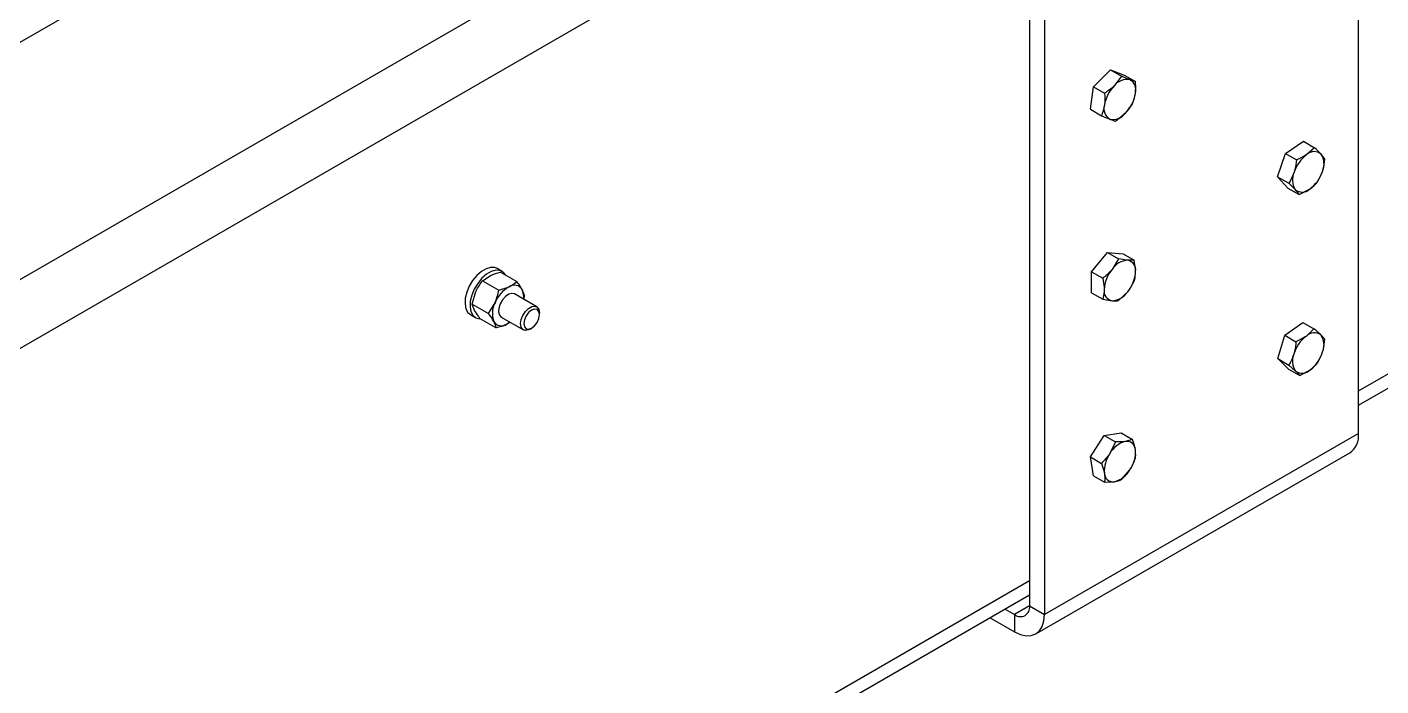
# Model space of a CAD drawing. Header units: metres. Extents: x 0 to 21025, y 0 to 14850.
# Drawn here: x 12881.9 to 13186.9, y 5017.3 to 5165.9 of the extents above; entities that cross this region are included whole.
import ezdxf

# ---------------------------------------------------------------- set-up
doc = ezdxf.new("R2010")
doc.units = ezdxf.units.M
doc.header["$LTSCALE"] = 25
doc.layers.add('SL4', color=4, linetype='Continuous')

msp = doc.modelspace()

# ---------------------------------------------------------------- linework, layer by layer
at = {"layer": 'SL4'}
for p, q in [((13181.857, 5083.822), (14048.213, 5583.958)), ((13181.857, 5080.6), (14048.213, 5580.736)), ((12149.854, 4740.748), (13086.753, 5281.608)), ((13181.857, 5074.22), (13181.857, 5261.402)), ((12196.152, 4714.021), (13133.051, 5254.881)), ((13139.786, 5243.215), (12202.887, 4702.355)), ((13107.779, 5222.525), (13107.779, 5035.344)), ((13111.146, 5220.581), (13111.146, 5033.4)), ((13122.148, 5152.372), (13125.977, 5156.218)), ((13125.977, 5156.218), (13128.489, 5154.768)), ((13125.977, 5156.218), (13129.118, 5155.02)), ((13128.489, 5154.768), (13126.89, 5152.662)), ((13129.118, 5155.02), (13131.63, 5153.569)), ((13121.46, 5147.328), (13122.148, 5152.372)), ((13122.148, 5152.372), (13124.66, 5150.922)), ((13131.63, 5153.569), (13130.375, 5153.986)), ((13121.46, 5147.328), (13123.972, 5145.878)), ((13123.972, 5145.878), (13125.858, 5145.096)), ((13127.113, 5144.679), (13129.343, 5146.42)), ((13165.401, 5137.387), (13169.47, 5140.109)), ((13169.47, 5140.109), (13171.983, 5138.658)), ((13163.645, 5132.117), (13165.401, 5137.387)), ((13165.401, 5137.387), (13167.913, 5135.936)), ((13171.983, 5138.658), (13170.264, 5137.115)), ((13174.297, 5136.111), (13173.456, 5137.202)), ((13163.645, 5132.117), (13166.158, 5130.667)), ((13165.96, 5129.57), (13163.645, 5132.117)), ((13166.158, 5130.667), (13167.631, 5129.211)), ((13165.96, 5129.57), (13168.472, 5128.119)), ((13168.472, 5128.119), (13170.823, 5129.298)), ((13121.753, 5110.663), (13125.289, 5115.061)), ((13125.289, 5115.061), (13127.801, 5113.611)), ((13125.289, 5115.061), (13128.824, 5114.745)), ((13128.824, 5114.745), (13131.337, 5113.295)), ((13127.801, 5113.611), (13126.349, 5111.229)), ((13131.337, 5113.295), (13129.885, 5113.27)), ((12984.51, 5108.635), (12986.229, 5109.806)), ((12988.949, 5110.771), (12987.818, 5111.424)), ((12988.58, 5110.612), (12992.262, 5108.486)), ((13121.753, 5110.663), (13124.266, 5109.213)), ((13121.753, 5105.949), (13121.753, 5110.663)), ((12982.196, 5103.416), (12983.037, 5106.208)), ((12984.51, 5108.635), (12988.192, 5106.51)), ((12988.192, 5106.51), (12990.543, 5107.316)), ((12996.737, 5102.811), (12991.763, 5105.683)), ((13121.753, 5105.949), (13124.266, 5104.498)), ((13127.801, 5104.182), (13129.885, 5106.199)), ((12982.196, 5103.416), (12985.877, 5101.29)), ((12985.877, 5101.29), (12987.35, 5103.718)), ((12994.017, 5105.243), (12993.796, 5104.509)), ((13124.266, 5104.498), (13126.349, 5104.158)), ((12981.818, 5101.031), (12982.95, 5100.378)), ((12983.951, 5100.173), (12987.633, 5098.047)), ((12988.763, 5100.486), (12993.738, 5097.615)), ((12997.359, 5101.029), (12997.359, 5101.437)), ((12990.721, 5099.356), (12989.983, 5098.853)), ((12995.238, 5097.763), (12995.591, 5097.967)), ((13165.265, 5096.37), (13169.319, 5099.273)), ((13169.319, 5099.273), (13171.831, 5097.823)), ((13171.831, 5097.823), (13170.12, 5096.189)), ((13174.281, 5095.465), (13173.372, 5096.462)), ((13163.662, 5091.108), (13165.265, 5096.37)), ((13165.265, 5096.37), (13167.778, 5094.919)), ((13163.662, 5091.108), (13166.174, 5089.658)), ((13166.111, 5088.751), (13163.662, 5091.108)), ((13166.111, 5088.751), (13168.624, 5087.301)), ((13166.174, 5089.658), (13167.715, 5088.297)), ((13168.624, 5087.301), (13170.966, 5088.57)), ((13181.857, 5074.22), (13111.146, 5033.4)), ((13121.46, 5068.945), (13124.601, 5073.77)), ((13124.601, 5073.77), (13128.43, 5074.345)), ((13124.601, 5073.77), (13127.113, 5072.319)), ((13127.113, 5072.319), (13125.858, 5069.725)), ((13128.43, 5074.345), (13130.942, 5072.894)), ((13130.942, 5072.894), (13129.343, 5072.424)), ((13109.173, 5029.039), (13179.884, 5069.859)), ((13121.46, 5068.945), (13123.972, 5067.494)), ((13122.148, 5064.695), (13121.46, 5068.945)), ((13128.489, 5063.82), (13130.375, 5066.05)), ((13122.148, 5064.695), (13124.66, 5063.245)), ((13124.66, 5063.245), (13126.89, 5063.35)), ((12241.423, 4540.92), (13107.779, 5041.057)), ((12241.423, 4537.698), (13107.779, 5037.835)), ((13098.885, 5032.701), (13104.411, 5029.51)), ((13102.253, 5034.645), (13104.411, 5033.399)), ((13107.779, 5035.343), (13104.411, 5033.399)), ((13104.411, 5033.399), (13104.411, 5029.51)), ((13107.779, 5035.344), (13111.146, 5033.4))]:
    msp.add_line(p, q, dxfattribs=at)
at = {"layer": 'SL4', "flags": 128}
for points in [[(12987.818, 5111.424), (12987.296, 5111.635), (12986.362, 5111.682), (12985.331, 5111.387), (12984.267, 5110.767), (12983.238, 5109.862), (12982.309, 5108.729), (12981.537, 5107.439), (12980.971, 5106.072), (12980.647, 5104.715), (12980.585, 5103.454), (12980.789, 5102.366), (12981.247, 5101.521), (12981.818, 5101.031)], [(12989.78, 5109.892), (12989.206, 5110.595), (12988.427, 5110.982), (12987.493, 5111.029), (12986.462, 5110.734), (12985.398, 5110.114), (12984.37, 5109.209), (12983.44, 5108.076), (12982.668, 5106.786), (12982.102, 5105.419), (12981.778, 5104.062), (12981.717, 5102.801), (12981.921, 5101.713), (12982.378, 5100.868), (12983.06, 5100.319), (12983.923, 5100.1), (12984.081, 5100.097)], [(12991.763, 5105.683), (12991.751, 5105.689), (12991.144, 5105.821), (12990.431, 5105.623), (12989.697, 5105.119), (12989.032, 5104.369), (12988.515, 5103.464), (12988.21, 5102.514), (12988.151, 5101.632), (12988.348, 5100.926), (12988.763, 5100.486)], [(12995.238, 5097.763), (12994.869, 5097.588), (12994.177, 5097.479), (12993.612, 5097.7), (12993.244, 5098.224), (12993.116, 5098.988), (12993.244, 5099.9), (12993.612, 5100.849), (12994.177, 5101.722), (12994.869, 5102.412), (12995.606, 5102.838), (12996.298, 5102.946), (12996.862, 5102.725), (12997.231, 5102.201), (12997.359, 5101.437), (12997.359, 5101.437)], [(12997.359, 5101.029), (12997.224, 5101.733), (12996.841, 5102.174), (12996.268, 5102.285), (12995.591, 5102.05), (12994.915, 5101.504), (12994.341, 5100.73), (12993.958, 5099.847), (12993.823, 5098.988), (12993.958, 5098.285), (12994.341, 5097.844), (12994.915, 5097.732), (12995.591, 5097.967), (12996.268, 5098.513), (12996.841, 5099.287), (12997.224, 5100.17), (12997.359, 5101.029)], [(12990.763, 5099.332), (12990.446, 5099.113), (12989.983, 5098.853)], [(13104.411, 5029.51), (13105.725, 5028.901), (13106.989, 5028.614), (13108.153, 5028.661), (13109.174, 5029.039), (13110.011, 5029.734), (13110.634, 5030.719), (13111.017, 5031.957), (13111.146, 5033.4)]]:
    msp.add_lwpolyline(points, dxfattribs=at)
at = {"layer": 'SL4'}
for centre, radius, start, end in [((13132.671, 5146.929), 8.142, 135.23494, 170.89443), ((13129.708, 5150.493), 3.556, 79.19049, 142.40865), ((13129.013, 5151.649), 2.705, 343.14459, 59.76087), ((13123.563, 5152.153), 8.142, 315.23494, 350.89443), ((13127.221, 5147.433), 2.705, 163.14459, 239.76087), ((13126.525, 5148.59), 3.556, 259.19049, 322.40865), ((13174.909, 5130.67), 7.944, 125.78095, 162.04437), ((13171.909, 5135.365), 2.402, 49.90386, 133.23106), ((13170.034, 5134.993), 4.073, 335.33432, 32.84794), ((13171.052, 5131.42), 4.073, 155.33432, 212.84794), ((13166.178, 5135.743), 7.944, 305.78095, 342.04437), ((13169.178, 5131.048), 2.402, 229.90386, 313.23106), ((13130.158, 5108.715), 4.564, 93.42954, 146.56509), ((13129.482, 5111.109), 2.199, 350.74812, 79.45322), ((13132.248, 5106.32), 7.674, 140.22793, 177.36071), ((13123.986, 5111.109), 7.674, 320.22793, 357.36071), ((12994.12, 5100.927), 7.323, 119.24856, 157.59608), ((12991.699, 5105.622), 2.051, 31.14447, 124.32464), ((12990.005, 5105.09), 3.8, 351.49088, 24.77868), ((13126.752, 5106.32), 2.199, 170.74812, 259.45322), ((13126.076, 5108.714), 4.564, 273.42954, 326.56509), ((12991.819, 5101.298), 5.081, 151.55849, 200.88152), ((12988.827, 5100.547), 2.051, 211.14447, 304.32464), ((13171.908, 5094.399), 2.529, 54.63295, 134.97274), ((13170.284, 5094.191), 3.833, 336.33613, 36.33395), ((13175, 5089.787), 8.049, 127.31434, 163.25507), ((13170.803, 5090.568), 3.833, 156.33613, 216.33395), ((13166.087, 5094.972), 8.049, 307.31434, 343.25507), ((13169.179, 5090.359), 2.529, 234.63295, 314.97274), ((13130.807, 5066.937), 5.679, 104.92894, 150.60235), ((13129.654, 5070.5), 1.95, 2.5677, 99.17388), ((13177.326, 5073.643), 4.567, 304.05635, 7.25583), ((13131.448, 5065.779), 6.842, 144.78501, 184.96212), ((13124.786, 5069.995), 6.842, 324.78501, 4.96212), ((13125.427, 5068.838), 5.679, 284.92894, 330.60235), ((13126.58, 5065.275), 1.95, 182.5677, 279.17388), ((13105.726, 5035.011), 2.08, 230.79671, 9.21404)]:
    msp.add_arc(centre, radius, start, end, dxfattribs=at)
for points, knots in [([(13130.375, 5153.986), (13130.338, 5154.001), (13129.803, 5154.205), (13129.122, 5154.497), (13128.489, 5154.768)], [0, 0, 0, 0, 0.0702006, 1, 1, 1, 1]), ([(13126.89, 5152.662), (13126.845, 5152.617), (13126.194, 5151.97), (13125.399, 5151.427), (13124.66, 5150.922)], [0, 0, 0, 0, 0.0702006, 1, 1, 1, 1]), ([(13131.602, 5150.865), (13131.625, 5151.065), (13131.727, 5151.927), (13131.672, 5152.856), (13131.63, 5153.569)], [0, 0, 0, 0, 0.2318493, 1, 1, 1, 1]), ([(13124.66, 5150.922), (13124.702, 5150.208), (13124.757, 5149.279), (13124.656, 5148.417), (13124.632, 5148.217)], [0, 0, 0, 0, 0.7681507, 1, 1, 1, 1]), ([(13129.343, 5146.42), (13129.389, 5146.466), (13130.031, 5147.118), (13130.503, 5147.847), (13130.942, 5148.525)], [0, 0, 0, 0, 0.07020058, 1, 1, 1, 1]), ([(13130.942, 5148.525), (13131.005, 5148.676), (13131.303, 5149.39), (13131.47, 5150.214), (13131.602, 5150.865)], [0, 0, 0, 0, 0.2110008, 1, 1, 1, 1]), ([(13124.632, 5148.217), (13124.5, 5147.567), (13124.333, 5146.742), (13124.035, 5146.028), (13123.972, 5145.878)], [0, 0, 0, 0, 0.7889992, 1, 1, 1, 1]), ([(13125.858, 5145.096), (13125.895, 5145.082), (13126.421, 5144.883), (13126.78, 5144.777), (13127.113, 5144.679)], [0, 0, 0, 0, 0.07020058, 1, 1, 1, 1]), ([(13170.264, 5137.115), (13170.215, 5137.083), (13169.524, 5136.626), (13168.689, 5136.268), (13167.913, 5135.936)], [0, 0, 0, 0, 0.0702006, 1, 1, 1, 1]), ([(13173.456, 5137.202), (13173.428, 5137.233), (13173.033, 5137.665), (13172.489, 5138.18), (13171.983, 5138.658)], [0, 0, 0, 0, 0.0702006, 1, 1, 1, 1]), ([(13173.735, 5133.294), (13173.801, 5133.503), (13174.083, 5134.403), (13174.204, 5135.369), (13174.297, 5136.111)], [0, 0, 0, 0, 0.2318493, 1, 1, 1, 1]), ([(13167.351, 5133.119), (13167.077, 5132.438), (13166.73, 5131.575), (13166.257, 5130.825), (13166.158, 5130.667)], [0, 0, 0, 0, 0.7889992, 1, 1, 1, 1]), ([(13167.913, 5135.936), (13167.82, 5135.194), (13167.699, 5134.228), (13167.417, 5133.328), (13167.351, 5133.119)], [0, 0, 0, 0, 0.7681507, 1, 1, 1, 1]), ([(13172.542, 5130.841), (13172.642, 5131), (13173.114, 5131.75), (13173.461, 5132.613), (13173.735, 5133.294)], [0, 0, 0, 0, 0.2110008, 1, 1, 1, 1]), ([(13170.823, 5129.298), (13170.871, 5129.33), (13171.554, 5129.793), (13172.066, 5130.336), (13172.542, 5130.841)], [0, 0, 0, 0, 0.07020058, 1, 1, 1, 1]), ([(13167.631, 5129.211), (13167.658, 5129.181), (13168.044, 5128.753), (13168.266, 5128.425), (13168.472, 5128.119)], [0, 0, 0, 0, 0.0702006, 1, 1, 1, 1]), ([(13129.885, 5113.27), (13129.843, 5113.274), (13129.241, 5113.33), (13128.495, 5113.476), (13127.801, 5113.611)], [0, 0, 0, 0, 0.07020058, 1, 1, 1, 1]), ([(13131.653, 5110.755), (13131.649, 5110.942), (13131.634, 5111.748), (13131.466, 5112.623), (13131.337, 5113.295)], [0, 0, 0, 0, 0.23184927, 1, 1, 1, 1]), ([(12986.229, 5109.806), (12986.278, 5109.829), (12986.969, 5110.16), (12987.804, 5110.394), (12988.58, 5110.612)], [0, 0, 0, 0, 0.0702006, 1, 1, 1, 1]), ([(13126.349, 5111.229), (13126.307, 5111.177), (13125.706, 5110.437), (13124.959, 5109.803), (13124.266, 5109.213)], [0, 0, 0, 0, 0.0702006, 1, 1, 1, 1]), ([(13124.266, 5109.213), (13124.395, 5108.541), (13124.563, 5107.666), (13124.578, 5106.86), (13124.581, 5106.673)], [0, 0, 0, 0, 0.7681507, 1, 1, 1, 1]), ([(13131.337, 5108.58), (13131.376, 5108.72), (13131.562, 5109.38), (13131.613, 5110.149), (13131.653, 5110.755)], [0, 0, 0, 0, 0.2110008, 1, 1, 1, 1]), ([(12983.037, 5106.208), (12983.065, 5106.269), (12983.46, 5107.148), (12984.004, 5107.919), (12984.51, 5108.635)], [0, 0, 0, 0, 0.0702006, 1, 1, 1, 1]), ([(12987.35, 5103.718), (12987.378, 5103.78), (12987.764, 5104.664), (12987.986, 5105.62), (12988.192, 5106.51)], [0, 0, 0, 0, 0.0702006, 1, 1, 1, 1]), ([(12990.543, 5107.316), (12990.59, 5107.339), (12991.273, 5107.676), (12991.785, 5108.096), (12992.262, 5108.486)], [0, 0, 0, 0, 0.0702006, 1, 1, 1, 1]), ([(12993.455, 5106.683), (12993.371, 5106.833), (12993.056, 5107.392), (12992.597, 5108.024), (12992.262, 5108.486)], [0, 0, 0, 0, 0.26863361, 1, 1, 1, 1]), ([(12994.017, 5105.243), (12993.991, 5105.352), (12993.89, 5105.774), (12993.64, 5106.295), (12993.455, 5106.683)], [0, 0, 0, 0, 0.2575513, 1, 1, 1, 1]), ([(13124.581, 5106.673), (13124.542, 5106.067), (13124.491, 5105.298), (13124.305, 5104.638), (13124.266, 5104.498)], [0, 0, 0, 0, 0.7889992, 1, 1, 1, 1]), ([(13129.885, 5106.199), (13129.926, 5106.251), (13130.519, 5106.997), (13130.943, 5107.817), (13131.337, 5108.58)], [0, 0, 0, 0, 0.0702006, 1, 1, 1, 1]), ([(12982.758, 5101.976), (12982.682, 5102.121), (12982.403, 5102.66), (12982.283, 5103.096), (12982.196, 5103.416)], [0, 0, 0, 0, 0.2686336, 1, 1, 1, 1]), ([(13126.349, 5104.158), (13126.391, 5104.154), (13126.983, 5104.104), (13127.407, 5104.144), (13127.801, 5104.182)], [0, 0, 0, 0, 0.0702006, 1, 1, 1, 1]), ([(12983.951, 5100.173), (12983.83, 5100.336), (12983.358, 5100.972), (12983.014, 5101.548), (12982.758, 5101.976)], [0, 0, 0, 0, 0.2575513, 1, 1, 1, 1]), ([(12987.071, 5099.486), (12986.986, 5099.636), (12986.672, 5100.195), (12986.213, 5100.828), (12985.877, 5101.29)], [0, 0, 0, 0, 0.2686336, 1, 1, 1, 1]), ([(12987.633, 5098.047), (12987.607, 5098.156), (12987.506, 5098.577), (12987.256, 5099.099), (12987.071, 5099.486)], [0, 0, 0, 0, 0.2575513, 1, 1, 1, 1]), ([(12989.983, 5098.853), (12989.935, 5098.83), (12989.243, 5098.499), (12988.409, 5098.265), (12987.633, 5098.047)], [0, 0, 0, 0, 0.0702006, 1, 1, 1, 1]), ([(13173.372, 5096.462), (13173.342, 5096.49), (13172.924, 5096.891), (13172.358, 5097.374), (13171.831, 5097.823)], [0, 0, 0, 0, 0.0702006, 1, 1, 1, 1]), ([(13167.778, 5094.919), (13167.704, 5094.178), (13167.608, 5093.213), (13167.351, 5092.315), (13167.292, 5092.106)], [0, 0, 0, 0, 0.7681507, 1, 1, 1, 1]), ([(13170.12, 5096.189), (13170.072, 5096.154), (13169.383, 5095.667), (13168.551, 5095.279), (13167.778, 5094.919)], [0, 0, 0, 0, 0.0702006, 1, 1, 1, 1]), ([(13173.795, 5092.653), (13173.854, 5092.861), (13174.11, 5093.76), (13174.207, 5094.724), (13174.281, 5095.465)], [0, 0, 0, 0, 0.2318493, 1, 1, 1, 1]), ([(13167.292, 5092.106), (13167.038, 5091.427), (13166.716, 5090.565), (13166.269, 5089.816), (13166.174, 5089.658)], [0, 0, 0, 0, 0.7889992, 1, 1, 1, 1]), ([(13172.677, 5090.204), (13172.771, 5090.362), (13173.219, 5091.111), (13173.541, 5091.973), (13173.795, 5092.653)], [0, 0, 0, 0, 0.21100076, 1, 1, 1, 1]), ([(13167.715, 5088.297), (13167.744, 5088.269), (13168.153, 5087.874), (13168.397, 5087.577), (13168.624, 5087.301)], [0, 0, 0, 0, 0.07020058, 1, 1, 1, 1]), ([(13170.966, 5088.57), (13171.014, 5088.605), (13171.694, 5089.098), (13172.203, 5089.671), (13172.677, 5090.204)], [0, 0, 0, 0, 0.0702006, 1, 1, 1, 1]), ([(13129.343, 5072.424), (13129.298, 5072.418), (13128.647, 5072.323), (13127.852, 5072.321), (13127.113, 5072.319)], [0, 0, 0, 0, 0.0702006, 1, 1, 1, 1]), ([(13131.602, 5070.587), (13131.571, 5070.756), (13131.44, 5071.483), (13131.158, 5072.281), (13130.942, 5072.894)], [0, 0, 0, 0, 0.2318493, 1, 1, 1, 1]), ([(13125.858, 5069.725), (13125.821, 5069.668), (13125.286, 5068.855), (13124.605, 5068.15), (13123.972, 5067.494)], [0, 0, 0, 0, 0.0702006, 1, 1, 1, 1]), ([(13131.63, 5068.644), (13131.646, 5068.768), (13131.72, 5069.352), (13131.654, 5070.042), (13131.602, 5070.587)], [0, 0, 0, 0, 0.21100076, 1, 1, 1, 1]), ([(13123.972, 5067.494), (13124.189, 5066.882), (13124.47, 5066.084), (13124.602, 5065.356), (13124.632, 5065.187)], [0, 0, 0, 0, 0.7681507, 1, 1, 1, 1]), ([(13130.375, 5066.05), (13130.412, 5066.107), (13130.938, 5066.924), (13131.297, 5067.816), (13131.63, 5068.644)], [0, 0, 0, 0, 0.07020058, 1, 1, 1, 1]), ([(13124.632, 5065.187), (13124.684, 5064.643), (13124.75, 5063.952), (13124.676, 5063.368), (13124.66, 5063.245)], [0, 0, 0, 0, 0.7889992, 1, 1, 1, 1]), ([(13126.89, 5063.35), (13126.936, 5063.357), (13127.578, 5063.457), (13128.05, 5063.645), (13128.489, 5063.82)], [0, 0, 0, 0, 0.0702006, 1, 1, 1, 1])]:
    msp.add_open_spline(points, degree=3, knots=knots, dxfattribs=at)

doc.saveas('drawing.dxf')
